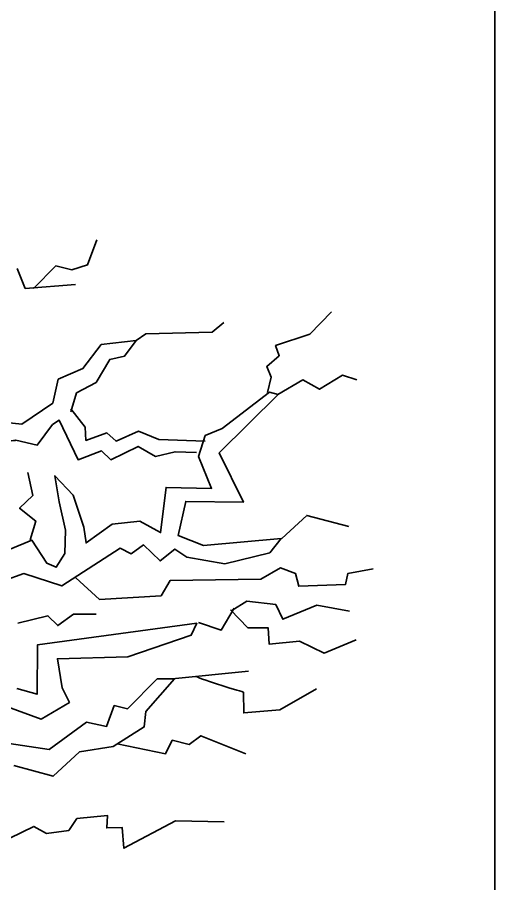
# Model space of a CAD drawing. Extents: x 6 to 143, y -103 to -23.
# Drawn here: x 124.5 to 142.86, y -82.85 to -49.53 of the extents above; entities that cross this region are included whole.
import ezdxf

# ---------------------------------------------------------------- set-up
doc = ezdxf.new("R2010")
doc.units = 0
doc.header["$MEASUREMENT"] = 0
doc.layers.add('EdgeTop', color=7, linetype='Continuous', lineweight=0)
doc.layers.add('Lightning', color=7, linetype='Continuous', lineweight=0)

msp = doc.modelspace()

# ---------------------------------------------------------------- linework, layer by layer
at = {"layer": 'EdgeTop', "color": 250, "lineweight": 35, "true_color": 0x231f20}
msp.add_lwpolyline([(142.857, -91.429), (142.857, -34.286), (131.429, -22.857), (17.143, -22.857), (5.714, -34.286), (5.714, -91.429), (17.143, -102.857), (131.429, -102.857)], close=True, dxfattribs=at)
at = {"layer": 'Lightning', "color": 250, "lineweight": 35, "true_color": 0x231f20}
msp.add_line((130.454, -74.973), (133.392, -74.675), dxfattribs=at)
for points in [[(125.115, -59.96), (125.972, -59.091), (126.594, -59.25), (127.19, -59.052), (127.559, -58.088)], [(124.486, -59.187), (124.802, -59.96), (126.737, -59.81)], [(134.124, -63.958), (134.262, -63.375), (134.088, -62.956), (134.572, -62.549), (134.427, -62.155), (135.751, -61.713), (136.582, -60.857)], [(120.556, -62.857), (120.476, -64.056), (120.892, -65.079), (120.881, -65.643), (121.484, -65.452), (121.238, -66.327), (122.289, -65.557), (123.032, -65.908), (123.111, -65.016), (124.672, -65.175), (125.862, -64.37), (126.069, -63.45), (127.021, -63.037), (127.726, -62.117), (129.069, -61.958), (129.444, -61.704), (131.989, -61.64), (132.434, -61.265)], [(126.556, -64.698), (126.772, -63.974), (127.524, -63.571), (128.053, -62.691), (128.624, -62.561), (129.069, -61.958)], [(134.514, -64.04), (135.472, -63.475), (136.124, -63.836), (136.999, -63.293), (137.558, -63.48)], [(123.958, -71.206), (124.746, -70.921), (126.206, -71.396), (128.452, -69.952), (128.869, -70.163), (129.354, -69.82), (129.989, -70.434), (130.55, -69.979), (131.016, -70.296), (132.479, -70.543), (134.206, -70.132), (134.646, -69.577), (131.651, -69.841), (130.685, -69.461), (130.974, -68.148), (133.194, -68.183), (132.265, -66.275), (134.532, -64.04), (134.19, -63.945), (132.376, -65.349), (131.722, -65.619), (131.471, -66.423), (131.968, -67.647), (130.216, -67.61), (130.008, -69.345), (129.214, -68.905), (128.143, -69.024), (127.143, -69.746), (127.056, -69.143), (126.643, -67.913), (125.944, -67.159), (126.111, -68.159), (126.349, -69.254), (126.321, -70.152), (125.992, -70.683), (125.63, -70.529), (125.058, -69.64), (123.534, -70.27)], [(126.556, -64.587), (127.111, -65.294), (127.135, -65.802), (127.943, -65.514), (128.296, -65.833), (129.159, -65.444), (129.937, -65.77), (131.722, -65.833)], [(124.984, -69.62), (125.206, -68.903), (124.582, -68.413), (125.09, -67.926), (124.894, -67.04)], [(134.671, -69.575), (135.631, -68.69), (137.243, -69.116)], [(126.747, -71.084), (127.659, -71.916), (130.024, -71.778), (130.373, -71.19), (133.857, -71.135), (134.614, -70.704), (135.199, -70.926), (135.323, -71.413), (137.122, -71.34), (137.206, -70.921), (138.18, -70.735)], [(131.466, -72.799), (132.333, -73.106), (132.831, -72.249)], [(132.741, -72.34), (133.328, -71.979), (134.435, -72.117), (134.709, -72.677), (136.011, -72.138), (137.27, -72.37)], [(124.516, -72.836), (125.675, -72.548), (126.048, -72.921), (126.659, -72.484), (127.532, -72.484)], [(132.698, -72.317), (133.36, -73.005), (134.148, -73.016), (134.188, -73.643), (135.344, -73.525), (136.296, -73.979), (137.524, -73.471)], [(124.115, -76.053), (125.413, -76.516), (126.5, -75.881), (126.22, -75.32), (126.04, -74.198), (128.746, -74.127), (131.185, -73.29), (131.397, -72.836), (125.277, -73.658), (125.254, -75.563), (124.476, -75.349)], [(124.365, -78.302), (125.881, -78.714), (126.888, -77.784), (128.183, -77.571), (129.381, -76.817), (129.44, -76.227), (130.54, -74.973), (129.881, -74.973), (128.739, -76.123), (128.222, -76), (127.929, -76.802), (127.159, -76.643), (125.715, -77.688), (123.921, -77.421)], [(128.338, -77.474), (130.19, -77.857), (130.454, -77.334), (131.111, -77.492), (131.557, -77.159), (133.286, -77.857)], [(116.127, -80.857), (116.778, -81.413), (117.873, -80.476), (118.198, -80.984), (119.286, -80.619), (119.952, -81.31), (121.164, -80.433), (122.365, -80.476), (121.841, -81.164), (122.533, -81.217), (123.958, -80.635), (124.212, -81.095), (125.135, -80.643), (125.614, -80.921), (126.476, -80.802), (126.79, -80.337), (127.963, -80.225), (127.937, -80.706), (128.529, -80.688), (128.598, -81.487), (130.586, -80.427), (132.455, -80.466)]]:
    msp.add_lwpolyline(points, dxfattribs=at)
for points, knots in [([(118.671, -69.64), (118.671, -69.64), (119.468, -68.866), (119.468, -68.866), (119.468, -68.866), (121.094, -68.269), (121.094, -68.269), (121.094, -68.269), (121.265, -67.516), (121.265, -67.516), (121.265, -67.516), (121.777, -67.094), (121.777, -67.094), (121.777, -67.094), (122.289, -67.445), (122.289, -67.445), (122.289, -67.445), (122.691, -66.863), (122.691, -66.863), (122.691, -66.863), (124.075, -66.754), (124.075, -66.754), (124.075, -66.754), (123.874, -65.873), (123.874, -65.873), (123.874, -65.871), (124.44, -65.795), (124.44, -65.798), (124.44, -65.798), (125.262, -65.984), (125.262, -65.984), (125.262, -65.984), (125.85, -65.195), (125.85, -65.195), (125.85, -65.195), (126.103, -65.024), (126.103, -65.024), (126.103, -65.024), (126.833, -66.548), (126.833, -66.548), (126.833, -66.548), (127.73, -66.21), (127.73, -66.21), (127.73, -66.21), (128.095, -66.544), (128.095, -66.544), (128.095, -66.544), (129.139, -66.032), (129.139, -66.032), (129.139, -66.032), (129.806, -66.421), (129.806, -66.421), (129.806, -66.421), (130.563, -66.242), (130.563, -66.242), (130.563, -66.242), (131.393, -66.266), (131.393, -66.266)], [0, 0, 0, 0, 1, 1, 1, 2, 2, 2, 3, 3, 3, 4, 4, 4, 5, 5, 5, 6, 6, 6, 7, 7, 7, 8, 8, 8, 9, 9, 9, 10, 10, 10, 11, 11, 11, 12, 12, 12, 13, 13, 13, 14, 14, 14, 15, 15, 15, 16, 16, 16, 17, 17, 17, 18, 18, 18, 19, 19, 19, 19]), ([(131.381, -74.879), (131.578, -74.998), (133.198, -75.484), (133.198, -75.484), (133.198, -75.484), (133.206, -76.284), (133.206, -76.284), (133.206, -76.284), (134.595, -76.159), (134.595, -76.159), (134.595, -76.159), (136.008, -75.353), (136.008, -75.353)], [0, 0, 0, 0, 1, 1, 1, 2, 2, 2, 3, 3, 3, 4, 4, 4, 4])]:
    msp.add_open_spline(points, degree=3, knots=knots, dxfattribs=at)

doc.saveas('drawing.dxf')
